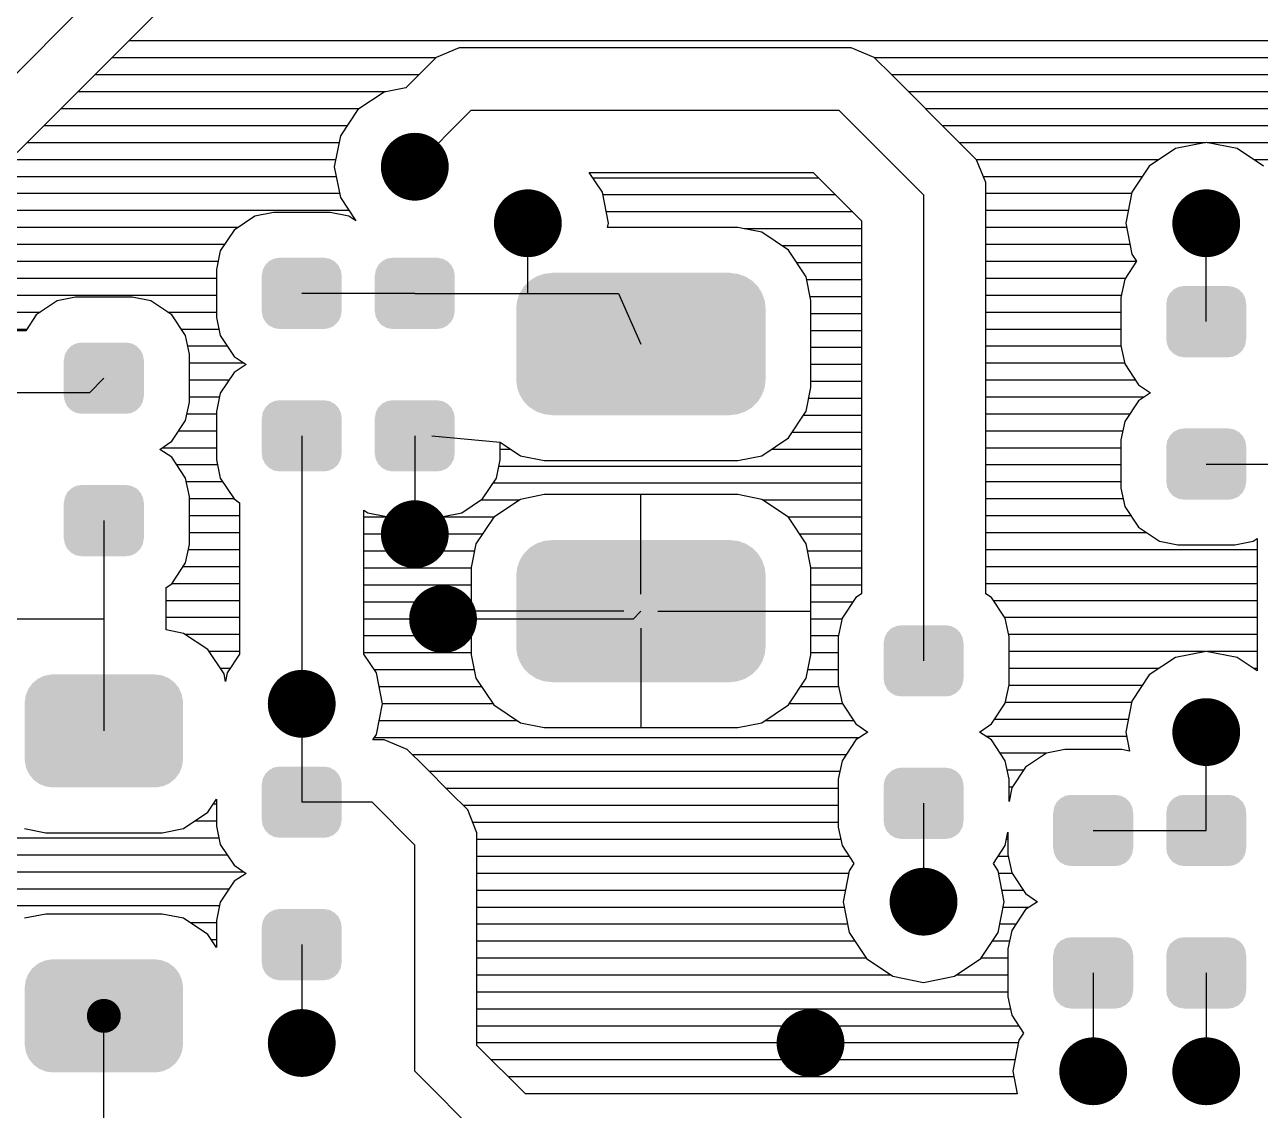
# Model space of a CAD drawing. Extents: x 295 to 953, y 10 to 290.
# Drawn here: x 705.93 to 736.46, y 192.79 to 219.61 of the extents above; entities that cross this region are included whole.
import ezdxf

# ---------------------------------------------------------------- set-up
doc = ezdxf.new("R2010")
doc.units = 0
doc.header["$LTSCALE"] = 5
doc.header["$MEASUREMENT"] = 0
doc.layers.get('0').update_dxf_attribs({"linetype": 'CONTINUOUS', "lineweight": 25})
doc.layers.add('DV-DPO-A6_BOT', color=7, linetype='CONTINUOUS')

msp = doc.modelspace()

# ---------------------------------------------------------------- linework, layer by layer
for points, const_width in [([(715.99, 216.104, -1), (715.152, 216.104, -1)], 0.838), ([(718.784, 214.707, -1), (717.946, 214.707, -1)], 0.838), ([(735.548, 214.707, -1), (734.71, 214.707, -1)], 0.838), ([(715.99, 207.024, -1), (715.152, 207.024, -1)], 0.838), ([(716.688, 204.928, -1), (715.85, 204.928, -1)], 0.838), ([(713.196, 202.833, -1), (712.358, 202.833, -1)], 0.838), ([(735.548, 202.134, -1), (734.71, 202.134, -1)], 0.838), ([(728.563, 197.943, -1), (727.725, 197.943, -1)], 0.838), ([(708.097, 195.121, -1), (707.678, 195.121, -1)], 0.419), ([(713.196, 194.451, -1), (712.358, 194.451, -1)], 0.838), ([(725.769, 194.451, -1), (724.931, 194.451, -1)], 0.838), ([(732.754, 193.752, -1), (731.916, 193.752, -1)], 0.838), ([(735.548, 193.752, -1), (734.71, 193.752, -1)], 0.838)]:
    msp.add_lwpolyline(points, format="xyb", close=True, dxfattribs=dict(const_width=const_width))
for points in [[(713.674, 213.678), (713.588, 213.767), (711.877, 213.678), (711.968, 213.767)], [(713.588, 213.767), (713.572, 213.775), (711.968, 213.767), (711.977, 213.775)], [(713.572, 213.775), (713.465, 213.832), (711.977, 213.775), (712.094, 213.832)], [(713.465, 213.832), (713.438, 213.836), (712.094, 213.832), (712.103, 213.836)], [(713.438, 213.836), (713.327, 213.855), (712.103, 213.836), (712.226, 213.855)], [(716.468, 213.678), (716.382, 213.767), (714.671, 213.678), (714.762, 213.767)], [(716.382, 213.767), (716.366, 213.775), (714.762, 213.767), (714.771, 213.775)], [(716.366, 213.775), (716.259, 213.832), (714.771, 213.775), (714.888, 213.832)], [(716.259, 213.832), (716.232, 213.836), (714.888, 213.832), (714.897, 213.836)], [(716.232, 213.836), (716.121, 213.855), (714.897, 213.836), (715.02, 213.855)], [(713.763, 213.416), (713.745, 213.54), (711.791, 213.416), (711.811, 213.54)], [(713.745, 213.54), (713.739, 213.554), (711.811, 213.54), (711.813, 213.554)], [(713.739, 213.554), (713.685, 213.666), (711.813, 213.554), (711.871, 213.666)], [(713.685, 213.666), (713.674, 213.678), (711.871, 213.666), (711.877, 213.678)], [(716.557, 213.416), (716.539, 213.54), (714.585, 213.416), (714.605, 213.54)], [(716.539, 213.54), (716.533, 213.554), (714.605, 213.54), (714.607, 213.554)], [(716.533, 213.554), (716.479, 213.666), (714.607, 213.554), (714.665, 213.666)], [(716.479, 213.666), (716.468, 213.678), (714.665, 213.666), (714.671, 213.678)], [(723.735, 213.394), (723.555, 213.457), (718.581, 213.394), (718.765, 213.457)], [(723.555, 213.457), (723.543, 213.458), (718.765, 213.457), (718.769, 213.458)], [(723.543, 213.458), (723.358, 213.479), (718.769, 213.458), (718.96, 213.479)], [(723.358, 213.479), (723.358, 213.483), (718.96, 213.479), (718.96, 213.483)], [(713.766, 212.533), (713.766, 213.416), (711.788, 212.533), (711.788, 213.416)], [(716.56, 212.533), (716.56, 213.416), (714.582, 212.533), (714.582, 213.416)], [(724.151, 212.984), (724.049, 213.147), (718.166, 212.984), (718.269, 213.147)], [(724.049, 213.147), (724.045, 213.151), (718.269, 213.147), (718.272, 213.151)], [(724.045, 213.151), (723.909, 213.287), (718.272, 213.151), (718.409, 213.287)], [(723.909, 213.287), (723.904, 213.29), (718.409, 213.287), (718.413, 213.29)], [(723.904, 213.29), (723.742, 213.392), (718.413, 213.29), (718.577, 213.392)], [(723.742, 213.392), (723.735, 213.394), (718.577, 213.392), (718.581, 213.394)], [(735.924, 213.077), (735.817, 213.133), (734.329, 213.077), (734.446, 213.133)], [(735.817, 213.133), (735.79, 213.138), (734.446, 213.133), (734.455, 213.138)], [(735.79, 213.138), (735.679, 213.156), (734.455, 213.138), (734.578, 213.156)], [(724.217, 212.797), (724.154, 212.979), (718.1, 212.797), (718.164, 212.979)], [(724.154, 212.979), (724.151, 212.984), (718.164, 212.979), (718.166, 212.984)], [(736.115, 212.718), (736.097, 212.842), (734.143, 212.718), (734.163, 212.842)], [(736.097, 212.842), (736.091, 212.856), (734.163, 212.842), (734.165, 212.856)], [(736.091, 212.856), (736.037, 212.968), (734.165, 212.856), (734.223, 212.968)], [(736.037, 212.968), (736.026, 212.979), (734.223, 212.968), (734.229, 212.979)], [(736.026, 212.979), (735.94, 213.068), (734.229, 212.979), (734.32, 213.068)], [(735.94, 213.068), (735.924, 213.077), (734.32, 213.068), (734.329, 213.077)], [(713.743, 212.41), (713.763, 212.533), (711.808, 212.41), (711.791, 212.533)], [(716.537, 212.41), (716.557, 212.533), (714.602, 212.41), (714.585, 212.533)], [(724.241, 212.6), (724.219, 212.792), (718.077, 212.6), (718.099, 212.792)], [(724.238, 212.53), (724.241, 212.6), (718.08, 212.53), (718.077, 212.6)], [(724.238, 210.916), (724.238, 212.53), (718.08, 210.916), (718.08, 212.53)], [(724.219, 212.792), (724.217, 212.797), (718.099, 212.792), (718.1, 212.797)], [(736.118, 211.835), (736.118, 212.718), (734.14, 211.835), (734.14, 212.718)], [(713.741, 212.396), (713.743, 212.41), (711.815, 212.396), (711.808, 212.41)], [(713.683, 212.284), (713.741, 212.396), (711.869, 212.284), (711.815, 212.396)], [(713.677, 212.272), (713.683, 212.284), (711.88, 212.272), (711.869, 212.284)], [(713.585, 212.183), (713.677, 212.272), (711.965, 212.183), (711.88, 212.272)], [(716.535, 212.396), (716.537, 212.41), (714.609, 212.396), (714.602, 212.41)], [(716.477, 212.284), (716.535, 212.396), (714.663, 212.284), (714.609, 212.396)], [(716.471, 212.272), (716.477, 212.284), (714.674, 212.272), (714.663, 212.284)], [(716.379, 212.183), (716.471, 212.272), (714.759, 212.183), (714.674, 212.272)], [(713.577, 212.174), (713.585, 212.183), (711.982, 212.174), (711.965, 212.183)], [(713.46, 212.118), (713.577, 212.174), (712.089, 212.118), (711.982, 212.174)], [(713.451, 212.113), (713.46, 212.118), (712.115, 212.113), (712.089, 212.118)], [(713.327, 212.095), (713.451, 212.113), (712.226, 212.095), (712.115, 212.113)], [(716.371, 212.174), (716.379, 212.183), (714.776, 212.174), (714.759, 212.183)], [(716.254, 212.118), (716.371, 212.174), (714.883, 212.118), (714.776, 212.174)], [(716.245, 212.113), (716.254, 212.118), (714.909, 212.113), (714.883, 212.118)], [(716.121, 212.095), (716.245, 212.113), (715.02, 212.095), (714.909, 212.113)], [(708.784, 211.582), (708.699, 211.671), (706.988, 211.582), (707.079, 211.671)], [(708.699, 211.671), (708.683, 211.68), (707.079, 211.671), (707.088, 211.68)], [(708.683, 211.68), (708.575, 211.736), (707.088, 211.68), (707.204, 211.736)], [(708.575, 211.736), (708.549, 211.741), (707.204, 211.736), (707.213, 211.741)], [(708.549, 211.741), (708.438, 211.759), (707.213, 211.741), (707.337, 211.759)], [(736.095, 211.711), (736.115, 211.835), (734.16, 211.711), (734.143, 211.835)], [(736.093, 211.697), (736.095, 211.711), (734.167, 211.697), (734.16, 211.711)], [(736.035, 211.585), (736.093, 211.697), (734.221, 211.585), (734.167, 211.697)], [(708.876, 210.438), (708.876, 211.321), (706.898, 210.438), (706.898, 211.321)], [(708.874, 211.321), (708.856, 211.445), (706.901, 211.321), (706.921, 211.445)], [(708.856, 211.445), (708.849, 211.459), (706.921, 211.445), (706.923, 211.459)], [(708.849, 211.459), (708.796, 211.571), (706.923, 211.459), (706.982, 211.571)], [(708.796, 211.571), (708.784, 211.582), (706.982, 211.571), (706.988, 211.582)], [(736.029, 211.573), (736.035, 211.585), (734.232, 211.573), (734.221, 211.585)], [(735.937, 211.484), (736.029, 211.573), (734.317, 211.484), (734.232, 211.573)], [(735.929, 211.476), (735.937, 211.484), (734.334, 211.476), (734.317, 211.484)], [(735.812, 211.419), (735.929, 211.476), (734.441, 211.419), (734.334, 211.476)], [(735.803, 211.415), (735.812, 211.419), (734.467, 211.415), (734.441, 211.419)], [(735.679, 211.396), (735.803, 211.415), (734.578, 211.396), (734.467, 211.415)], [(724.241, 210.846), (724.238, 210.916), (718.077, 210.846), (718.08, 210.916)], [(724.219, 210.655), (724.241, 210.846), (718.099, 210.655), (718.077, 210.846)], [(708.854, 210.314), (708.874, 210.438), (706.919, 210.314), (706.901, 210.438)], [(724.218, 210.649), (724.219, 210.655), (718.1, 210.649), (718.099, 210.655)], [(724.154, 210.467), (724.218, 210.649), (718.163, 210.467), (718.1, 210.649)], [(724.152, 210.462), (724.154, 210.467), (718.167, 210.462), (718.163, 210.467)], [(724.049, 210.3), (724.152, 210.462), (718.268, 210.3), (718.167, 210.462)], [(708.851, 210.3), (708.854, 210.314), (706.926, 210.3), (706.919, 210.314)], [(708.793, 210.188), (708.851, 210.3), (706.979, 210.188), (706.926, 210.3)], [(708.787, 210.176), (708.793, 210.188), (706.991, 210.176), (706.979, 210.188)], [(708.696, 210.087), (708.787, 210.176), (707.076, 210.087), (706.991, 210.176)], [(708.687, 210.079), (708.696, 210.087), (707.092, 210.079), (707.076, 210.087)], [(708.571, 210.022), (708.687, 210.079), (707.199, 210.022), (707.092, 210.079)], [(713.739, 210.034), (713.685, 210.146), (711.813, 210.034), (711.871, 210.146)], [(713.685, 210.146), (713.674, 210.158), (711.871, 210.146), (711.877, 210.158)], [(713.674, 210.158), (713.588, 210.246), (711.877, 210.158), (711.968, 210.246)], [(713.588, 210.246), (713.572, 210.255), (711.968, 210.246), (711.977, 210.255)], [(713.572, 210.255), (713.465, 210.311), (711.977, 210.255), (712.094, 210.311)], [(713.465, 210.311), (713.438, 210.316), (712.094, 210.311), (712.103, 210.316)], [(713.438, 210.316), (713.327, 210.334), (712.103, 210.316), (712.226, 210.334)], [(716.533, 210.034), (716.479, 210.146), (714.607, 210.034), (714.665, 210.146)], [(716.479, 210.146), (716.468, 210.158), (714.665, 210.146), (714.671, 210.158)], [(716.468, 210.158), (716.382, 210.246), (714.671, 210.158), (714.762, 210.246)], [(716.382, 210.246), (716.366, 210.255), (714.762, 210.246), (714.771, 210.255)], [(716.366, 210.255), (716.259, 210.311), (714.771, 210.255), (714.888, 210.311)], [(716.259, 210.311), (716.232, 210.316), (714.888, 210.311), (714.897, 210.316)], [(716.232, 210.316), (716.121, 210.334), (714.897, 210.316), (715.02, 210.334)], [(724.046, 210.295), (724.049, 210.3), (718.273, 210.295), (718.268, 210.3)], [(723.908, 210.159), (724.046, 210.295), (718.408, 210.159), (718.273, 210.295)], [(723.905, 210.156), (723.908, 210.159), (718.414, 210.156), (718.408, 210.159)], [(723.74, 210.054), (723.905, 210.156), (718.576, 210.054), (718.414, 210.156)], [(708.561, 210.018), (708.571, 210.022), (707.226, 210.018), (707.199, 210.022)], [(708.438, 209.999), (708.561, 210.018), (707.337, 209.999), (707.226, 210.018)], [(713.766, 209.013), (713.766, 209.896), (711.788, 209.013), (711.788, 209.896)], [(713.763, 209.896), (713.745, 210.02), (711.791, 209.896), (711.811, 210.02)], [(713.745, 210.02), (713.739, 210.034), (711.811, 210.02), (711.813, 210.034)], [(716.56, 209.013), (716.56, 209.896), (714.582, 209.013), (714.582, 209.896)], [(716.557, 209.896), (716.539, 210.02), (714.585, 209.896), (714.605, 210.02)], [(716.539, 210.02), (716.533, 210.034), (714.605, 210.02), (714.607, 210.034)], [(723.737, 210.052), (723.74, 210.054), (718.583, 210.052), (718.576, 210.054)], [(723.553, 209.989), (723.737, 210.052), (718.763, 209.989), (718.583, 210.052)], [(723.549, 209.988), (723.553, 209.989), (718.774, 209.988), (718.763, 209.989)], [(723.358, 209.967), (723.549, 209.988), (718.96, 209.967), (718.774, 209.988)], [(723.358, 209.963), (723.358, 209.967), (718.96, 209.963), (718.96, 209.967)], [(736.037, 209.447), (736.026, 209.459), (734.223, 209.447), (734.229, 209.459)], [(736.026, 209.459), (735.94, 209.548), (734.229, 209.459), (734.32, 209.548)], [(735.94, 209.548), (735.924, 209.556), (734.32, 209.548), (734.329, 209.556)], [(735.924, 209.556), (735.817, 209.613), (734.329, 209.556), (734.446, 209.613)], [(735.817, 209.613), (735.79, 209.617), (734.446, 209.613), (734.455, 209.617)], [(735.79, 209.617), (735.679, 209.636), (734.455, 209.617), (734.578, 209.636)], [(736.118, 208.314), (736.118, 209.197), (734.14, 208.314), (734.14, 209.197)], [(736.115, 209.197), (736.097, 209.321), (734.143, 209.197), (734.163, 209.321)], [(736.097, 209.321), (736.091, 209.335), (734.163, 209.321), (734.165, 209.335)], [(736.091, 209.335), (736.037, 209.447), (734.165, 209.335), (734.223, 209.447)], [(713.743, 208.889), (713.763, 209.013), (711.808, 208.889), (711.791, 209.013)], [(713.741, 208.875), (713.743, 208.889), (711.815, 208.875), (711.808, 208.889)], [(713.683, 208.763), (713.741, 208.875), (711.869, 208.763), (711.815, 208.875)], [(716.537, 208.889), (716.557, 209.013), (714.602, 208.889), (714.585, 209.013)], [(716.535, 208.875), (716.537, 208.889), (714.609, 208.875), (714.602, 208.889)], [(716.477, 208.763), (716.535, 208.875), (714.663, 208.763), (714.609, 208.875)], [(713.677, 208.751), (713.683, 208.763), (711.88, 208.751), (711.869, 208.763)], [(713.585, 208.663), (713.677, 208.751), (711.965, 208.663), (711.88, 208.751)], [(713.577, 208.654), (713.585, 208.663), (711.982, 208.654), (711.965, 208.663)], [(713.46, 208.597), (713.577, 208.654), (712.089, 208.597), (711.982, 208.654)], [(713.451, 208.593), (713.46, 208.597), (712.115, 208.593), (712.089, 208.597)], [(713.327, 208.574), (713.451, 208.593), (712.226, 208.574), (712.115, 208.593)], [(716.471, 208.751), (716.477, 208.763), (714.674, 208.751), (714.663, 208.763)], [(716.379, 208.663), (716.471, 208.751), (714.759, 208.663), (714.674, 208.751)], [(716.371, 208.654), (716.379, 208.663), (714.776, 208.654), (714.759, 208.663)], [(716.254, 208.597), (716.371, 208.654), (714.883, 208.597), (714.776, 208.654)], [(716.245, 208.593), (716.254, 208.597), (714.909, 208.593), (714.883, 208.597)], [(716.121, 208.574), (716.245, 208.593), (715.02, 208.574), (714.909, 208.593)], [(708.549, 208.22), (708.438, 208.239), (707.213, 208.22), (707.337, 208.239)], [(736.095, 208.191), (736.115, 208.314), (734.16, 208.191), (734.143, 208.314)], [(708.856, 207.924), (708.849, 207.938), (706.921, 207.924), (706.923, 207.938)], [(708.849, 207.938), (708.796, 208.05), (706.923, 207.938), (706.982, 208.05)], [(708.796, 208.05), (708.784, 208.062), (706.982, 208.05), (706.988, 208.062)], [(708.784, 208.062), (708.699, 208.151), (706.988, 208.062), (707.079, 208.151)], [(708.699, 208.151), (708.683, 208.159), (707.079, 208.151), (707.088, 208.159)], [(708.683, 208.159), (708.575, 208.216), (707.088, 208.159), (707.204, 208.216)], [(708.575, 208.216), (708.549, 208.22), (707.204, 208.216), (707.213, 208.22)], [(736.093, 208.177), (736.095, 208.191), (734.167, 208.177), (734.16, 208.191)], [(736.035, 208.065), (736.093, 208.177), (734.221, 208.065), (734.167, 208.177)], [(736.029, 208.053), (736.035, 208.065), (734.232, 208.053), (734.221, 208.065)], [(735.937, 207.964), (736.029, 208.053), (734.317, 207.964), (734.232, 208.053)], [(735.929, 207.955), (735.937, 207.964), (734.334, 207.955), (734.317, 207.964)], [(735.812, 207.899), (735.929, 207.955), (734.441, 207.899), (734.334, 207.955)], [(708.876, 206.917), (708.876, 207.8), (706.898, 206.917), (706.898, 207.8)], [(708.874, 207.8), (708.856, 207.924), (706.901, 207.8), (706.921, 207.924)], [(735.803, 207.894), (735.812, 207.899), (734.467, 207.894), (734.441, 207.899)], [(735.679, 207.876), (735.803, 207.894), (734.578, 207.876), (734.467, 207.894)], [(708.854, 206.794), (708.874, 206.917), (706.919, 206.794), (706.901, 206.917)], [(708.851, 206.78), (708.854, 206.794), (706.926, 206.78), (706.919, 206.794)], [(708.793, 206.668), (708.851, 206.78), (706.979, 206.668), (706.926, 206.78)], [(723.904, 206.691), (723.742, 206.793), (718.413, 206.691), (718.577, 206.793)], [(723.742, 206.793), (723.735, 206.795), (718.577, 206.793), (718.581, 206.795)], [(723.735, 206.795), (723.555, 206.858), (718.581, 206.795), (718.765, 206.858)], [(723.555, 206.858), (723.543, 206.859), (718.765, 206.858), (718.769, 206.859)], [(723.543, 206.859), (723.358, 206.879), (718.769, 206.859), (718.96, 206.879)], [(723.358, 206.879), (723.358, 206.884), (718.96, 206.879), (718.96, 206.884)], [(708.787, 206.656), (708.793, 206.668), (706.991, 206.656), (706.979, 206.668)], [(708.696, 206.567), (708.787, 206.656), (707.076, 206.567), (706.991, 206.656)], [(708.687, 206.558), (708.696, 206.567), (707.092, 206.558), (707.076, 206.567)], [(708.571, 206.502), (708.687, 206.558), (707.199, 206.502), (707.092, 206.558)], [(708.561, 206.497), (708.571, 206.502), (707.226, 206.497), (707.199, 206.502)], [(708.438, 206.479), (708.561, 206.497), (707.337, 206.479), (707.226, 206.497)], [(724.151, 206.384), (724.049, 206.547), (718.166, 206.384), (718.269, 206.547)], [(724.049, 206.547), (724.045, 206.552), (718.269, 206.547), (718.272, 206.552)], [(724.045, 206.552), (723.909, 206.687), (718.272, 206.552), (718.409, 206.687)], [(723.909, 206.687), (723.904, 206.691), (718.409, 206.687), (718.413, 206.691)], [(724.241, 206.001), (724.219, 206.192), (718.077, 206.001), (718.099, 206.192)], [(724.219, 206.192), (724.217, 206.198), (718.099, 206.192), (718.1, 206.198)], [(724.217, 206.198), (724.154, 206.379), (718.1, 206.198), (718.164, 206.379)], [(724.154, 206.379), (724.151, 206.384), (718.164, 206.379), (718.166, 206.384)], [(724.238, 205.931), (724.241, 206.001), (718.08, 205.931), (718.077, 206.001)], [(724.238, 204.316), (724.238, 205.931), (718.08, 204.316), (718.08, 205.931)], [(729.106, 204.474), (729.052, 204.586), (727.18, 204.474), (727.238, 204.586)], [(729.052, 204.586), (729.041, 204.597), (727.238, 204.586), (727.244, 204.597)], [(729.041, 204.597), (728.955, 204.686), (727.244, 204.597), (727.335, 204.686)], [(728.955, 204.686), (728.939, 204.695), (727.335, 204.686), (727.344, 204.695)], [(728.939, 204.695), (728.832, 204.751), (727.344, 204.695), (727.461, 204.751)], [(728.832, 204.751), (728.805, 204.756), (727.461, 204.751), (727.47, 204.756)], [(728.805, 204.756), (728.694, 204.774), (727.47, 204.756), (727.593, 204.774)], [(724.241, 204.246), (724.238, 204.316), (718.077, 204.246), (718.08, 204.316)], [(729.133, 203.453), (729.133, 204.336), (727.155, 203.453), (727.155, 204.336)], [(729.13, 204.336), (729.112, 204.46), (727.158, 204.336), (727.178, 204.46)], [(729.112, 204.46), (729.106, 204.474), (727.178, 204.46), (727.18, 204.474)], [(724.219, 204.055), (724.241, 204.246), (718.099, 204.055), (718.077, 204.246)], [(724.218, 204.05), (724.219, 204.055), (718.1, 204.05), (718.099, 204.055)], [(724.154, 203.868), (724.218, 204.05), (718.163, 203.868), (718.1, 204.05)], [(724.152, 203.863), (724.154, 203.868), (718.167, 203.863), (718.163, 203.868)], [(724.049, 203.7), (724.152, 203.863), (718.268, 203.7), (718.167, 203.863)], [(724.046, 203.696), (724.049, 203.7), (718.273, 203.696), (718.268, 203.7)], [(723.908, 203.56), (724.046, 203.696), (718.408, 203.56), (718.273, 203.696)], [(709.647, 203.341), (709.626, 203.367), (706.124, 203.341), (706.155, 203.367)], [(709.626, 203.367), (709.508, 203.453), (706.155, 203.367), (706.26, 203.453)], [(709.508, 203.453), (709.483, 203.471), (706.26, 203.453), (706.3, 203.471)], [(709.483, 203.471), (709.345, 203.527), (706.3, 203.471), (706.42, 203.527)], [(709.345, 203.527), (709.32, 203.537), (706.42, 203.527), (706.476, 203.537)], [(709.32, 203.537), (709.152, 203.558), (706.476, 203.537), (706.594, 203.558)], [(709.152, 203.558), (709.145, 203.559), (706.594, 203.558), (706.63, 203.559)], [(723.905, 203.557), (723.908, 203.56), (718.414, 203.557), (718.408, 203.56)], [(723.74, 203.455), (723.905, 203.557), (718.576, 203.455), (718.414, 203.557)], [(723.737, 203.452), (723.74, 203.455), (718.583, 203.452), (718.576, 203.455)], [(723.553, 203.39), (723.737, 203.452), (718.763, 203.39), (718.583, 203.452)], [(723.549, 203.388), (723.553, 203.39), (718.774, 203.388), (718.763, 203.39)], [(723.358, 203.368), (723.549, 203.388), (718.96, 203.368), (718.774, 203.388)], [(723.358, 203.363), (723.358, 203.368), (718.96, 203.363), (718.96, 203.368)], [(729.11, 203.329), (729.13, 203.453), (727.175, 203.329), (727.158, 203.453)], [(709.817, 203.035), (709.811, 203.07), (705.954, 203.035), (705.968, 203.07)], [(709.811, 203.07), (709.752, 203.199), (705.968, 203.07), (706.019, 203.199)], [(709.752, 203.199), (709.737, 203.23), (706.019, 203.199), (706.042, 203.23)], [(709.737, 203.23), (709.647, 203.341), (706.042, 203.23), (706.124, 203.341)], [(729.108, 203.315), (729.11, 203.329), (727.182, 203.315), (727.175, 203.329)], [(729.05, 203.203), (729.108, 203.315), (727.236, 203.203), (727.182, 203.315)], [(729.044, 203.191), (729.05, 203.203), (727.247, 203.191), (727.236, 203.203)], [(728.952, 203.102), (729.044, 203.191), (727.332, 203.102), (727.247, 203.191)], [(728.944, 203.094), (728.952, 203.102), (727.349, 203.094), (727.332, 203.102)], [(728.827, 203.037), (728.944, 203.094), (727.456, 203.037), (727.349, 203.094)], [(709.843, 202.861), (709.842, 202.897), (705.932, 202.861), (705.936, 202.897)], [(709.843, 201.464), (709.843, 202.861), (705.932, 201.464), (705.932, 202.861)], [(709.842, 202.897), (709.817, 203.035), (705.936, 202.897), (705.954, 203.035)], [(728.818, 203.033), (728.827, 203.037), (727.482, 203.033), (727.456, 203.037)], [(728.694, 203.014), (728.818, 203.033), (727.593, 203.014), (727.482, 203.033)], [(709.839, 201.427), (709.843, 201.464), (705.933, 201.427), (705.932, 201.464)], [(709.821, 201.289), (709.839, 201.427), (705.958, 201.289), (705.933, 201.427)], [(709.807, 201.254), (709.821, 201.289), (705.964, 201.254), (705.958, 201.289)], [(709.756, 201.125), (709.807, 201.254), (706.023, 201.125), (705.964, 201.254)], [(713.572, 201.202), (713.465, 201.259), (711.977, 201.202), (712.094, 201.259)], [(713.465, 201.259), (713.438, 201.263), (712.094, 201.259), (712.103, 201.263)], [(713.438, 201.263), (713.327, 201.282), (712.103, 201.263), (712.226, 201.282)], [(728.939, 201.174), (728.832, 201.231), (727.344, 201.174), (727.461, 201.231)], [(728.832, 201.231), (728.805, 201.235), (727.461, 201.231), (727.47, 201.235)], [(728.805, 201.235), (728.694, 201.254), (727.47, 201.235), (727.593, 201.254)], [(709.733, 201.094), (709.756, 201.125), (706.038, 201.094), (706.023, 201.125)], [(709.651, 200.983), (709.733, 201.094), (706.128, 200.983), (706.038, 201.094)], [(709.62, 200.957), (709.651, 200.983), (706.149, 200.957), (706.128, 200.983)], [(709.515, 200.871), (709.62, 200.957), (706.266, 200.871), (706.149, 200.957)], [(713.763, 200.843), (713.745, 200.967), (711.791, 200.843), (711.811, 200.967)], [(713.745, 200.967), (713.739, 200.981), (711.811, 200.967), (711.813, 200.981)], [(713.739, 200.981), (713.685, 201.093), (711.813, 200.981), (711.871, 201.093)], [(713.685, 201.093), (713.674, 201.105), (711.871, 201.093), (711.877, 201.105)], [(713.674, 201.105), (713.588, 201.194), (711.877, 201.105), (711.968, 201.194)], [(713.588, 201.194), (713.572, 201.202), (711.968, 201.194), (711.977, 201.202)], [(729.13, 200.815), (729.112, 200.939), (727.158, 200.815), (727.178, 200.939)], [(729.112, 200.939), (729.106, 200.953), (727.178, 200.939), (727.18, 200.953)], [(729.106, 200.953), (729.052, 201.065), (727.18, 200.953), (727.238, 201.065)], [(729.052, 201.065), (729.041, 201.077), (727.238, 201.065), (727.244, 201.077)], [(729.041, 201.077), (728.955, 201.166), (727.244, 201.077), (727.335, 201.166)], [(728.955, 201.166), (728.939, 201.174), (727.335, 201.166), (727.344, 201.174)], [(709.475, 200.853), (709.515, 200.871), (706.291, 200.853), (706.266, 200.871)], [(709.354, 200.797), (709.475, 200.853), (706.43, 200.797), (706.291, 200.853)], [(709.299, 200.787), (709.354, 200.797), (706.455, 200.787), (706.43, 200.797)], [(709.181, 200.766), (709.299, 200.787), (706.623, 200.766), (706.455, 200.787)], [(709.145, 200.765), (709.181, 200.766), (706.63, 200.765), (706.623, 200.766)], [(713.766, 199.96), (713.766, 200.843), (711.788, 199.96), (711.788, 200.843)], [(729.133, 199.932), (729.133, 200.815), (727.155, 199.932), (727.155, 200.815)], [(733.297, 200.283), (733.243, 200.395), (731.371, 200.283), (731.429, 200.395)], [(733.243, 200.395), (733.232, 200.406), (731.429, 200.395), (731.435, 200.406)], [(733.232, 200.406), (733.146, 200.495), (731.435, 200.406), (731.526, 200.495)], [(733.146, 200.495), (733.13, 200.504), (731.526, 200.495), (731.535, 200.504)], [(733.13, 200.504), (733.023, 200.56), (731.535, 200.504), (731.652, 200.56)], [(733.023, 200.56), (732.996, 200.565), (731.652, 200.56), (731.661, 200.565)], [(732.996, 200.565), (732.885, 200.583), (731.661, 200.565), (731.784, 200.583)], [(736.091, 200.283), (736.037, 200.395), (734.165, 200.283), (734.223, 200.395)], [(736.037, 200.395), (736.026, 200.406), (734.223, 200.395), (734.229, 200.406)], [(736.026, 200.406), (735.94, 200.495), (734.229, 200.406), (734.32, 200.495)], [(735.94, 200.495), (735.924, 200.504), (734.32, 200.495), (734.329, 200.504)], [(735.924, 200.504), (735.817, 200.56), (734.329, 200.504), (734.446, 200.56)], [(735.817, 200.56), (735.79, 200.565), (734.446, 200.56), (734.455, 200.565)], [(735.79, 200.565), (735.679, 200.583), (734.455, 200.565), (734.578, 200.583)], [(733.324, 199.262), (733.324, 200.145), (731.346, 199.262), (731.346, 200.145)], [(733.321, 200.145), (733.303, 200.269), (731.349, 200.145), (731.369, 200.269)], [(733.303, 200.269), (733.297, 200.283), (731.369, 200.269), (731.371, 200.283)], [(736.118, 199.262), (736.118, 200.145), (734.14, 199.262), (734.14, 200.145)], [(736.115, 200.145), (736.097, 200.269), (734.143, 200.145), (734.163, 200.269)], [(736.097, 200.269), (736.091, 200.283), (734.163, 200.269), (734.165, 200.283)], [(713.743, 199.837), (713.763, 199.96), (711.808, 199.837), (711.791, 199.96)], [(713.741, 199.823), (713.743, 199.837), (711.815, 199.823), (711.808, 199.837)], [(713.683, 199.711), (713.741, 199.823), (711.869, 199.711), (711.815, 199.823)], [(713.677, 199.699), (713.683, 199.711), (711.88, 199.699), (711.869, 199.711)], [(713.585, 199.61), (713.677, 199.699), (711.965, 199.61), (711.88, 199.699)], [(729.11, 199.809), (729.13, 199.932), (727.175, 199.809), (727.158, 199.932)], [(729.108, 199.795), (729.11, 199.809), (727.182, 199.795), (727.175, 199.809)], [(729.05, 199.683), (729.108, 199.795), (727.236, 199.683), (727.182, 199.795)], [(713.577, 199.601), (713.585, 199.61), (711.982, 199.601), (711.965, 199.61)], [(713.46, 199.545), (713.577, 199.601), (712.089, 199.545), (711.982, 199.601)], [(713.451, 199.54), (713.46, 199.545), (712.115, 199.54), (712.089, 199.545)], [(713.327, 199.522), (713.451, 199.54), (712.226, 199.522), (712.115, 199.54)], [(729.044, 199.671), (729.05, 199.683), (727.247, 199.671), (727.236, 199.683)], [(728.952, 199.582), (729.044, 199.671), (727.332, 199.582), (727.247, 199.671)], [(728.944, 199.573), (728.952, 199.582), (727.349, 199.573), (727.332, 199.582)], [(728.827, 199.517), (728.944, 199.573), (727.456, 199.517), (727.349, 199.573)], [(728.818, 199.512), (728.827, 199.517), (727.482, 199.512), (727.456, 199.517)], [(728.694, 199.494), (728.818, 199.512), (727.593, 199.494), (727.482, 199.512)], [(733.301, 199.138), (733.321, 199.262), (731.366, 199.138), (731.349, 199.262)], [(733.299, 199.124), (733.301, 199.138), (731.373, 199.124), (731.366, 199.138)], [(733.241, 199.012), (733.299, 199.124), (731.427, 199.012), (731.373, 199.124)], [(736.095, 199.138), (736.115, 199.262), (734.16, 199.138), (734.143, 199.262)], [(736.093, 199.124), (736.095, 199.138), (734.167, 199.124), (734.16, 199.138)], [(736.035, 199.012), (736.093, 199.124), (734.221, 199.012), (734.167, 199.124)], [(733.235, 199), (733.241, 199.012), (731.438, 199), (731.427, 199.012)], [(733.143, 198.911), (733.235, 199), (731.523, 198.911), (731.438, 199)], [(733.135, 198.903), (733.143, 198.911), (731.54, 198.903), (731.523, 198.911)], [(733.018, 198.846), (733.135, 198.903), (731.647, 198.846), (731.54, 198.903)], [(733.009, 198.842), (733.018, 198.846), (731.673, 198.842), (731.647, 198.846)], [(732.885, 198.823), (733.009, 198.842), (731.784, 198.823), (731.673, 198.842)], [(736.029, 199), (736.035, 199.012), (734.232, 199), (734.221, 199.012)], [(735.937, 198.911), (736.029, 199), (734.317, 198.911), (734.232, 199)], [(735.929, 198.903), (735.937, 198.911), (734.334, 198.903), (734.317, 198.911)], [(735.812, 198.846), (735.929, 198.903), (734.441, 198.846), (734.334, 198.903)], [(735.803, 198.842), (735.812, 198.846), (734.467, 198.842), (734.441, 198.846)], [(735.679, 198.823), (735.803, 198.842), (734.578, 198.823), (734.467, 198.842)], [(713.739, 197.461), (713.685, 197.573), (711.813, 197.461), (711.871, 197.573)], [(713.685, 197.573), (713.674, 197.585), (711.871, 197.573), (711.877, 197.585)], [(713.674, 197.585), (713.588, 197.673), (711.877, 197.585), (711.968, 197.673)], [(713.588, 197.673), (713.572, 197.682), (711.968, 197.673), (711.977, 197.682)], [(713.572, 197.682), (713.465, 197.738), (711.977, 197.682), (712.094, 197.738)], [(713.465, 197.738), (713.438, 197.743), (712.094, 197.738), (712.103, 197.743)], [(713.438, 197.743), (713.327, 197.761), (712.103, 197.743), (712.226, 197.761)], [(713.766, 196.44), (713.766, 197.323), (711.788, 196.44), (711.788, 197.323)], [(713.763, 197.323), (713.745, 197.447), (711.791, 197.323), (711.811, 197.447)], [(713.745, 197.447), (713.739, 197.461), (711.811, 197.447), (711.813, 197.461)], [(733.232, 196.886), (733.146, 196.975), (731.435, 196.886), (731.526, 196.975)], [(733.146, 196.975), (733.13, 196.983), (731.526, 196.975), (731.535, 196.983)], [(733.13, 196.983), (733.023, 197.04), (731.535, 196.983), (731.652, 197.04)], [(733.023, 197.04), (732.996, 197.044), (731.652, 197.04), (731.661, 197.044)], [(732.996, 197.044), (732.885, 197.063), (731.661, 197.044), (731.784, 197.063)], [(736.026, 196.886), (735.94, 196.975), (734.229, 196.886), (734.32, 196.975)], [(735.94, 196.975), (735.924, 196.983), (734.32, 196.975), (734.329, 196.983)], [(735.924, 196.983), (735.817, 197.04), (734.329, 196.983), (734.446, 197.04)], [(735.817, 197.04), (735.79, 197.044), (734.446, 197.04), (734.455, 197.044)], [(735.79, 197.044), (735.679, 197.063), (734.455, 197.044), (734.578, 197.063)], [(733.321, 196.624), (733.303, 196.748), (731.349, 196.624), (731.369, 196.748)], [(733.303, 196.748), (733.297, 196.762), (731.369, 196.748), (731.371, 196.762)], [(733.297, 196.762), (733.243, 196.874), (731.371, 196.762), (731.429, 196.874)], [(733.243, 196.874), (733.232, 196.886), (731.429, 196.874), (731.435, 196.886)], [(736.115, 196.624), (736.097, 196.748), (734.143, 196.624), (734.163, 196.748)], [(736.097, 196.748), (736.091, 196.762), (734.163, 196.748), (734.165, 196.762)], [(736.091, 196.762), (736.037, 196.874), (734.165, 196.762), (734.223, 196.874)], [(736.037, 196.874), (736.026, 196.886), (734.223, 196.874), (734.229, 196.886)], [(709.647, 196.301), (709.626, 196.326), (706.124, 196.301), (706.155, 196.326)], [(709.626, 196.326), (709.508, 196.412), (706.155, 196.326), (706.26, 196.412)], [(709.508, 196.412), (709.483, 196.431), (706.26, 196.412), (706.3, 196.431)], [(709.483, 196.431), (709.345, 196.486), (706.3, 196.431), (706.42, 196.486)], [(709.345, 196.486), (709.32, 196.496), (706.42, 196.486), (706.476, 196.496)], [(709.32, 196.496), (709.152, 196.517), (706.476, 196.496), (706.594, 196.517)], [(709.152, 196.517), (709.145, 196.518), (706.594, 196.517), (706.63, 196.518)], [(713.743, 196.316), (713.763, 196.44), (711.808, 196.316), (711.791, 196.44)], [(733.324, 195.741), (733.324, 196.624), (731.346, 195.741), (731.346, 196.624)], [(736.118, 195.741), (736.118, 196.624), (734.14, 195.741), (734.14, 196.624)], [(709.817, 195.995), (709.811, 196.029), (705.954, 195.995), (705.968, 196.029)], [(709.811, 196.029), (709.752, 196.158), (705.968, 196.029), (706.019, 196.158)], [(709.752, 196.158), (709.737, 196.19), (706.019, 196.158), (706.042, 196.19)], [(709.737, 196.19), (709.647, 196.301), (706.042, 196.19), (706.124, 196.301)], [(713.741, 196.302), (713.743, 196.316), (711.815, 196.302), (711.808, 196.316)], [(713.683, 196.19), (713.741, 196.302), (711.869, 196.19), (711.815, 196.302)], [(713.677, 196.178), (713.683, 196.19), (711.88, 196.178), (711.869, 196.19)], [(713.585, 196.09), (713.677, 196.178), (711.965, 196.09), (711.88, 196.178)], [(713.577, 196.081), (713.585, 196.09), (711.982, 196.081), (711.965, 196.09)], [(713.46, 196.024), (713.577, 196.081), (712.089, 196.024), (711.982, 196.081)], [(713.451, 196.02), (713.46, 196.024), (712.115, 196.02), (712.089, 196.024)], [(709.843, 195.82), (709.842, 195.856), (705.932, 195.82), (705.936, 195.856)], [(709.843, 194.423), (709.843, 195.82), (705.932, 194.423), (705.932, 195.82)], [(709.842, 195.856), (709.817, 195.995), (705.936, 195.856), (705.954, 195.995)], [(713.327, 196.001), (713.451, 196.02), (712.226, 196.001), (712.115, 196.02)], [(733.301, 195.618), (733.321, 195.741), (731.366, 195.618), (731.349, 195.741)], [(736.095, 195.618), (736.115, 195.741), (734.16, 195.618), (734.143, 195.741)], [(733.299, 195.604), (733.301, 195.618), (731.373, 195.604), (731.366, 195.618)], [(733.241, 195.492), (733.299, 195.604), (731.427, 195.492), (731.373, 195.604)], [(733.235, 195.48), (733.241, 195.492), (731.438, 195.48), (731.427, 195.492)], [(733.143, 195.391), (733.235, 195.48), (731.523, 195.391), (731.438, 195.48)], [(736.093, 195.604), (736.095, 195.618), (734.167, 195.604), (734.16, 195.618)], [(736.035, 195.492), (736.093, 195.604), (734.221, 195.492), (734.167, 195.604)], [(736.029, 195.48), (736.035, 195.492), (734.232, 195.48), (734.221, 195.492)], [(735.937, 195.391), (736.029, 195.48), (734.317, 195.391), (734.232, 195.48)], [(733.135, 195.382), (733.143, 195.391), (731.54, 195.382), (731.523, 195.391)], [(733.018, 195.326), (733.135, 195.382), (731.647, 195.326), (731.54, 195.382)], [(733.009, 195.321), (733.018, 195.326), (731.673, 195.321), (731.647, 195.326)], [(732.885, 195.303), (733.009, 195.321), (731.784, 195.303), (731.673, 195.321)], [(735.929, 195.382), (735.937, 195.391), (734.334, 195.382), (734.317, 195.391)], [(735.812, 195.326), (735.929, 195.382), (734.441, 195.326), (734.334, 195.382)], [(735.803, 195.321), (735.812, 195.326), (734.467, 195.321), (734.441, 195.326)], [(735.679, 195.303), (735.803, 195.321), (734.578, 195.303), (734.467, 195.321)], [(709.839, 194.386), (709.843, 194.423), (705.933, 194.386), (705.932, 194.423)], [(709.821, 194.248), (709.839, 194.386), (705.958, 194.248), (705.933, 194.386)], [(709.807, 194.213), (709.821, 194.248), (705.964, 194.213), (705.958, 194.248)], [(709.756, 194.084), (709.807, 194.213), (706.023, 194.084), (705.964, 194.213)], [(709.733, 194.053), (709.756, 194.084), (706.038, 194.053), (706.023, 194.084)], [(709.651, 193.942), (709.733, 194.053), (706.128, 193.942), (706.038, 194.053)], [(709.62, 193.916), (709.651, 193.942), (706.149, 193.916), (706.128, 193.942)], [(709.515, 193.83), (709.62, 193.916), (706.266, 193.83), (706.149, 193.916)], [(709.475, 193.812), (709.515, 193.83), (706.291, 193.812), (706.266, 193.83)], [(709.354, 193.756), (709.475, 193.812), (706.43, 193.756), (706.291, 193.812)], [(709.299, 193.746), (709.354, 193.756), (706.455, 193.746), (706.43, 193.756)], [(709.181, 193.725), (709.299, 193.746), (706.623, 193.725), (706.455, 193.746)], [(709.145, 193.724), (709.181, 193.725), (706.63, 193.724), (706.623, 193.725)]]:
    msp.add_solid(points)
at = {"layer": 'DV-DPO-A6_BOT'}
for p, q in [((704.954, 217.641), (708.306, 220.994)), ((706.138, 216.853), (709.1, 219.809)), ((744.349, 219.211), (708.502, 219.211)), ((716.666, 219.038), (716.102, 218.803)), ((726.356, 219.038), (716.666, 219.038)), ((726.92, 218.803), (726.356, 219.038)), ((716.091, 218.792), (708.083, 218.792)), ((716.102, 218.803), (715.347, 218.054)), ((727.356, 218.373), (726.92, 218.803)), ((744.349, 218.792), (726.931, 218.792)), ((715.671, 218.373), (707.664, 218.373)), ((744.349, 218.373), (727.35, 218.373)), ((729.016, 216.708), (727.356, 218.373)), ((715.347, 218.054), (714.811, 217.948)), ((714.85, 217.954), (707.245, 217.954)), ((714.811, 217.948), (714.163, 217.518)), ((744.349, 217.954), (727.769, 217.954)), ((714.196, 217.535), (706.826, 217.535)), ((714.163, 217.518), (713.732, 216.87)), ((715.571, 216.104), (716.968, 217.501)), ((716.968, 217.501), (726.048, 217.501)), ((726.048, 217.501), (728.144, 215.406)), ((744.349, 217.535), (728.189, 217.535)), ((713.9, 217.116), (706.407, 217.116)), ((744.349, 217.116), (728.608, 217.116)), ((705.747, 216.456), (706.138, 216.853)), ((713.732, 216.87), (713.582, 216.104)), ((713.699, 216.696), (705.987, 216.696)), ((729.451, 216.277), (729.016, 216.708)), ((735.112, 216.696), (729.027, 216.696)), ((734.369, 216.551), (733.721, 216.121)), ((735.129, 216.702), (734.369, 216.551)), ((735.894, 216.551), (735.129, 216.702)), ((740.7, 216.696), (735.151, 216.696)), ((736.543, 216.121), (735.894, 216.551)), ((713.615, 216.277), (705.317, 216.277)), ((733.961, 216.277), (729.446, 216.277)), ((729.681, 215.713), (729.451, 216.277)), ((739.549, 216.277), (736.302, 216.277)), ((713.582, 216.104), (713.732, 215.344)), ((719.879, 215.964), (725.417, 215.964)), ((720.209, 215.473), (719.879, 215.964)), ((725.417, 215.964), (726.607, 214.769)), ((733.721, 216.121), (733.29, 215.473)), ((713.626, 215.858), (678.886, 215.858)), ((725.557, 215.825), (719.974, 215.825)), ((733.547, 215.858), (729.625, 215.858)), ((729.681, 215.104), (729.681, 215.713)), ((713.71, 215.439), (678.467, 215.439)), ((713.732, 215.344), (714.118, 214.763)), ((720.36, 214.707), (720.209, 215.473)), ((725.976, 215.406), (720.22, 215.406)), ((728.144, 215.406), (728.144, 203.894)), ((733.285, 215.439), (729.681, 215.439)), ((733.29, 215.473), (733.14, 214.707)), ((713.945, 215.02), (678.047, 215.02)), ((712.078, 214.975), (711.62, 214.886)), ((713.481, 214.975), (712.078, 214.975)), ((713.939, 214.886), (713.481, 214.975)), ((726.395, 214.987), (720.304, 214.987)), ((729.681, 205.548), (729.681, 215.104)), ((733.201, 215.02), (729.681, 215.02)), ((711.62, 214.886), (711.106, 214.539)), ((714.118, 214.763), (713.939, 214.886)), ((718.365, 212.975), (718.365, 214.707)), ((720.337, 214.601), (720.36, 214.707)), ((726.607, 214.769), (726.607, 205.548)), ((733.14, 214.707), (733.29, 213.947)), ((735.129, 212.276), (735.129, 214.707)), ((711.201, 214.601), (677.628, 214.601)), ((711.106, 214.539), (710.765, 214.025)), ((723.556, 214.601), (720.337, 214.601)), ((724.143, 214.484), (723.556, 214.601)), ((726.607, 214.567), (723.713, 214.567)), ((724.802, 214.042), (724.143, 214.484)), ((733.156, 214.601), (729.681, 214.601)), ((710.871, 214.182), (677.209, 214.182)), ((726.607, 214.148), (724.64, 214.148)), ((725.244, 213.383), (724.802, 214.042)), ((733.24, 214.182), (729.681, 214.182)), ((710.709, 213.763), (676.79, 213.763)), ((710.765, 214.025), (710.67, 213.567)), ((733.408, 213.763), (729.681, 213.763)), ((733.408, 213.768), (733.117, 213.327)), ((733.29, 213.947), (733.408, 213.768)), ((710.67, 213.567), (710.67, 212.382)), ((726.607, 213.729), (725.009, 213.729)), ((710.67, 213.344), (676.734, 213.344)), ((725.361, 212.802), (725.244, 213.383)), ((726.607, 213.31), (725.255, 213.31)), ((733.128, 213.344), (729.681, 213.344)), ((733.117, 213.327), (733.022, 212.869)), ((710.67, 212.925), (704.311, 212.925)), ((707.189, 212.88), (706.731, 212.79)), ((708.591, 212.88), (707.189, 212.88)), ((709.05, 212.79), (708.591, 212.88)), ((715.571, 212.975), (712.777, 212.975)), ((715.571, 212.975), (718.365, 212.975)), ((718.365, 212.975), (720.606, 212.975)), ((720.606, 212.975), (721.159, 211.723)), ((726.607, 212.891), (725.339, 212.891)), ((733.033, 212.925), (729.681, 212.925)), ((733.022, 212.869), (733.022, 211.684)), ((706.731, 212.79), (706.217, 212.444)), ((709.564, 212.444), (709.05, 212.79)), ((725.361, 210.645), (725.361, 212.802)), ((706.312, 212.505), (704.725, 212.505)), ((706.217, 212.444), (705.96, 212.053)), ((710.67, 212.505), (709.469, 212.505)), ((709.905, 211.93), (709.564, 212.444)), ((710.67, 212.382), (710.765, 211.93)), ((726.607, 212.472), (725.361, 212.472)), ((733.022, 212.505), (729.681, 212.505)), ((705.982, 212.086), (704.987, 212.086)), ((705.96, 212.053), (704.993, 212.053)), ((710.732, 212.086), (709.798, 212.086)), ((710, 211.472), (709.905, 211.93)), ((710.765, 211.93), (711.106, 211.416)), ((726.607, 212.053), (725.361, 212.053)), ((733.022, 212.086), (729.681, 212.086)), ((710.933, 211.667), (709.961, 211.667)), ((726.607, 211.634), (725.361, 211.634)), ((733.028, 211.667), (729.681, 211.667)), ((733.022, 211.684), (733.117, 211.231)), ((710, 210.287), (710, 211.472)), ((711.106, 211.416), (711.402, 211.215)), ((711.352, 211.248), (710, 211.248)), ((711.106, 211.019), (710.765, 210.505)), ((711.402, 211.215), (711.106, 211.019)), ((726.607, 211.215), (725.361, 211.215)), ((733.112, 211.248), (729.681, 211.248)), ((733.117, 211.231), (733.458, 210.717)), ((707.887, 210.879), (707.53, 210.516)), ((710.983, 210.829), (710, 210.829)), ((726.607, 210.796), (725.361, 210.796)), ((733.38, 210.829), (729.681, 210.829)), ((733.458, 210.717), (733.754, 210.516)), ((707.53, 210.516), (702.299, 210.516)), ((710.743, 210.41), (710, 210.41)), ((710.765, 210.505), (710.67, 210.052)), ((725.244, 210.063), (725.361, 210.645)), ((726.607, 210.376), (725.305, 210.376)), ((733.598, 210.41), (729.681, 210.41)), ((733.754, 210.516), (733.458, 210.321)), ((709.905, 209.834), (710, 210.287)), ((733.458, 210.321), (733.117, 209.806)), ((709.564, 209.32), (709.905, 209.834)), ((710.67, 209.991), (709.938, 209.991)), ((710.67, 210.052), (710.67, 208.862)), ((724.802, 209.404), (725.244, 210.063)), ((726.607, 209.957), (725.177, 209.957)), ((733.24, 209.991), (729.681, 209.991)), ((733.117, 209.806), (733.022, 209.354)), ((710.67, 209.572), (709.737, 209.572)), ((726.607, 209.538), (724.892, 209.538)), ((733.067, 209.572), (729.681, 209.572)), ((709.268, 209.119), (709.564, 209.32)), ((710.67, 209.153), (709.318, 209.153)), ((712.777, 209.454), (712.777, 202.833)), ((715.571, 209.454), (715.571, 207.024)), ((715.99, 209.454), (717.683, 209.298)), ((717.683, 208.862), (717.683, 209.298)), ((717.683, 209.298), (718.18, 208.963)), ((724.143, 208.963), (724.802, 209.404)), ((733.022, 209.153), (729.681, 209.153)), ((733.022, 209.354), (733.022, 208.164)), ((709.564, 208.924), (709.268, 209.119)), ((709.905, 208.409), (709.564, 208.924)), ((710.67, 208.862), (710.765, 208.409)), ((715.571, 209.035), (715.571, 207.459)), ((717.588, 208.409), (717.683, 208.862)), ((717.94, 209.119), (717.683, 209.119)), ((718.18, 208.963), (718.767, 208.845)), ((718.767, 208.845), (723.556, 208.845)), ((723.556, 208.845), (724.143, 208.963)), ((726.607, 209.119), (724.383, 209.119)), ((710.698, 208.734), (709.687, 208.734)), ((726.607, 208.7), (717.65, 208.7)), ((733.022, 208.734), (729.681, 208.734)), ((735.129, 208.756), (737.923, 208.756)), ((710, 207.957), (709.905, 208.409)), ((710.821, 208.314), (709.927, 208.314)), ((710.765, 208.409), (711.106, 207.895)), ((717.247, 207.895), (717.588, 208.409)), ((726.607, 208.281), (717.504, 208.281)), ((733.022, 208.314), (729.681, 208.314)), ((710, 206.767), (710, 207.957)), ((718.767, 208.002), (718.18, 207.884)), ((723.556, 208.002), (718.767, 208.002)), ((721.159, 205.543), (721.159, 208.002)), ((724.143, 207.884), (723.556, 208.002)), ((733.022, 208.164), (733.117, 207.711)), ((711.106, 207.895), (710, 207.895)), ((711.106, 207.895), (711.24, 207.8)), ((711.24, 207.8), (711.24, 204.056)), ((716.733, 207.549), (717.247, 207.895)), ((718.153, 207.862), (717.203, 207.862)), ((718.18, 207.884), (717.521, 207.443)), ((724.802, 207.443), (724.143, 207.884)), ((726.607, 207.862), (724.171, 207.862)), ((733.078, 207.895), (729.681, 207.895)), ((733.117, 207.711), (733.458, 207.197)), ((707.887, 207.359), (707.887, 204.928)), ((711.24, 207.476), (710, 207.476)), ((714.314, 204.056), (714.314, 207.616)), ((714.314, 207.616), (714.414, 207.549)), ((717.527, 207.443), (714.314, 207.443)), ((714.414, 207.549), (714.872, 207.459)), ((714.872, 207.459), (716.275, 207.459)), ((716.275, 207.459), (716.733, 207.549)), ((717.521, 207.443), (717.08, 206.783)), ((726.607, 207.443), (724.797, 207.443)), ((725.244, 206.783), (724.802, 207.443)), ((733.268, 207.476), (729.681, 207.476)), ((711.24, 207.057), (710, 207.057)), ((717.242, 207.024), (714.314, 207.024)), ((726.607, 207.024), (725.082, 207.024)), ((733.659, 207.057), (729.681, 207.057)), ((733.458, 207.197), (733.972, 206.85)), ((709.905, 206.314), (710, 206.767)), ((717.08, 206.783), (716.962, 206.197)), ((725.361, 206.197), (725.244, 206.783)), ((733.972, 206.85), (734.43, 206.761)), ((734.43, 206.761), (735.833, 206.761)), ((735.833, 206.761), (736.291, 206.85)), ((736.291, 206.85), (736.386, 206.917)), ((736.386, 206.917), (736.386, 203.648)), ((711.24, 206.638), (709.972, 206.638)), ((717.046, 206.605), (714.314, 206.605)), ((726.607, 206.605), (725.277, 206.605)), ((736.386, 206.638), (729.681, 206.638)), ((709.564, 205.8), (709.905, 206.314)), ((711.24, 206.219), (709.849, 206.219)), ((716.962, 206.185), (714.314, 206.185)), ((716.962, 206.197), (716.962, 204.045)), ((725.361, 204.045), (725.361, 206.197)), ((726.607, 206.185), (725.361, 206.185)), ((736.386, 206.219), (729.681, 206.219)), ((709.424, 205.705), (709.564, 205.8)), ((711.24, 205.8), (709.564, 205.8)), ((736.386, 205.8), (729.681, 205.8)), ((709.424, 205.235), (709.424, 205.705)), ((716.962, 205.766), (714.314, 205.766)), ((726.607, 205.766), (725.361, 205.766)), ((726.607, 205.548), (726.473, 205.459)), ((729.82, 205.459), (729.681, 205.548)), ((711.24, 205.381), (709.424, 205.381)), ((709.424, 204.66), (709.424, 205.235)), ((716.962, 205.347), (714.314, 205.347)), ((726.4, 205.347), (725.361, 205.347)), ((726.473, 205.459), (726.132, 204.945)), ((730.161, 204.945), (729.82, 205.459)), ((736.386, 205.381), (729.871, 205.381)), ((707.887, 204.928), (702.299, 204.928)), ((707.887, 204.928), (707.887, 202.162)), ((711.24, 204.962), (709.424, 204.962)), ((716.962, 204.928), (714.314, 204.928)), ((720.969, 204.928), (716.269, 204.928)), ((720.74, 205.124), (716.962, 205.124)), ((721.159, 205.124), (720.969, 204.928)), ((721.578, 205.124), (725.361, 205.124)), ((726.127, 204.928), (725.361, 204.928)), ((726.132, 204.945), (726.037, 204.487)), ((736.386, 204.962), (730.15, 204.962)), ((730.256, 204.487), (730.161, 204.945)), ((709.854, 204.57), (709.424, 204.66)), ((710.458, 204.174), (709.854, 204.57)), ((721.159, 204.705), (721.159, 202.246)), ((711.24, 204.543), (709.899, 204.543)), ((716.962, 204.509), (714.314, 204.509)), ((726.043, 204.509), (725.361, 204.509)), ((726.037, 204.487), (726.037, 203.302)), ((736.386, 204.543), (730.245, 204.543)), ((730.256, 203.302), (730.256, 204.487)), ((710.86, 203.57), (710.458, 204.174)), ((711.24, 204.123), (710.486, 204.123)), ((711.24, 204.056), (710.938, 203.598)), ((716.962, 204.09), (714.314, 204.09)), ((714.621, 203.598), (714.314, 204.056)), ((716.962, 204.045), (717.08, 203.464)), ((725.244, 203.464), (725.361, 204.045)), ((726.037, 204.09), (725.361, 204.09)), ((735.112, 204.123), (730.256, 204.123)), ((734.369, 203.978), (733.721, 203.548)), ((735.129, 204.129), (734.369, 203.978)), ((735.894, 203.978), (735.129, 204.129)), ((736.386, 204.123), (735.151, 204.123)), ((736.386, 203.648), (735.894, 203.978)), ((711.011, 203.704), (710.765, 203.704)), ((717.041, 203.671), (714.571, 203.671)), ((726.037, 203.671), (725.283, 203.671)), ((733.961, 203.704), (730.256, 203.704)), ((736.386, 203.704), (736.302, 203.704)), ((710.894, 203.386), (710.86, 203.57)), ((710.938, 203.598), (710.894, 203.386)), ((714.772, 202.833), (714.621, 203.598)), ((717.08, 203.464), (717.521, 202.805)), ((724.802, 202.805), (725.244, 203.464)), ((733.721, 203.548), (733.29, 202.9)), ((717.219, 203.252), (714.688, 203.252)), ((726.048, 203.252), (725.104, 203.252)), ((726.037, 203.302), (726.132, 202.849)), ((730.161, 202.849), (730.256, 203.302)), ((733.547, 203.285), (730.251, 203.285)), ((712.777, 202.833), (712.777, 200.402)), ((714.621, 202.073), (714.772, 202.833)), ((717.499, 202.833), (714.772, 202.833)), ((717.521, 202.805), (718.18, 202.363)), ((724.143, 202.363), (724.802, 202.805)), ((726.138, 202.833), (724.825, 202.833)), ((726.132, 202.849), (726.473, 202.335)), ((729.82, 202.335), (730.161, 202.849)), ((733.285, 202.866), (730.167, 202.866)), ((733.29, 202.9), (733.14, 202.134)), ((733.201, 202.447), (729.899, 202.447)), ((718.102, 202.414), (714.688, 202.414)), ((718.18, 202.363), (718.767, 202.246)), ((718.767, 202.246), (723.556, 202.246)), ((723.556, 202.246), (724.143, 202.363)), ((726.417, 202.414), (724.221, 202.414)), ((726.473, 202.335), (726.769, 202.134)), ((726.769, 202.134), (726.473, 201.939)), ((729.524, 202.134), (729.82, 202.335)), ((729.82, 201.939), (729.524, 202.134)), ((733.14, 202.134), (733.229, 201.665)), ((735.129, 199.703), (735.129, 202.134)), ((714.537, 201.939), (714.621, 202.073)), ((714.817, 201.939), (714.537, 201.939)), ((726.557, 201.994), (714.571, 201.994)), ((715.381, 201.704), (714.817, 201.939)), ((726.473, 201.939), (726.132, 201.424)), ((733.156, 202.028), (729.681, 202.028)), ((730.161, 201.424), (729.82, 201.939)), ((715.817, 201.274), (715.381, 201.704)), ((726.233, 201.575), (715.509, 201.575)), ((731.178, 201.609), (730.038, 201.609)), ((731.178, 201.614), (730.664, 201.268)), ((731.636, 201.704), (731.178, 201.614)), ((733.039, 201.704), (731.636, 201.704)), ((733.229, 201.665), (733.039, 201.704)), ((716.443, 200.642), (715.817, 201.274)), ((726.132, 201.424), (726.037, 200.972)), ((730.256, 200.972), (730.161, 201.424)), ((730.664, 201.268), (730.323, 200.754)), ((726.076, 201.156), (715.929, 201.156)), ((726.037, 200.972), (726.037, 199.782)), ((730.614, 201.19), (730.211, 201.19)), ((730.256, 200.419), (730.256, 200.972)), ((726.037, 200.737), (716.348, 200.737)), ((716.878, 200.212), (716.443, 200.642)), ((730.334, 200.771), (730.256, 200.771)), ((730.323, 200.754), (730.256, 200.419)), ((710.458, 200.156), (710.67, 200.48)), ((710.67, 200.352), (710.592, 200.352)), ((710.67, 200.48), (710.67, 199.809)), ((714.515, 200.402), (712.777, 200.402)), ((715.571, 199.34), (714.515, 200.402)), ((726.037, 200.318), (716.767, 200.318)), ((728.144, 200.374), (728.144, 197.943)), ((709.854, 199.754), (710.458, 200.156)), ((717.108, 199.647), (716.878, 200.212)), ((705.926, 199.754), (706.451, 199.647)), ((709.329, 199.647), (709.854, 199.754)), ((710.67, 199.932), (710.128, 199.932)), ((710.67, 199.809), (710.765, 199.357)), ((726.037, 199.899), (717.007, 199.899)), ((726.037, 199.782), (726.132, 199.329)), ((732.335, 199.703), (735.129, 199.703)), ((710.732, 199.513), (705.116, 199.513)), ((706.451, 199.647), (709.329, 199.647)), ((717.108, 199.038), (717.108, 199.647)), ((726.099, 199.48), (717.108, 199.48)), ((730.161, 199.329), (730.228, 199.659)), ((730.228, 199.48), (730.195, 199.48)), ((730.228, 199.659), (730.228, 199.111)), ((710.933, 199.094), (705.105, 199.094)), ((710.765, 199.357), (711.106, 198.843)), ((715.571, 193.752), (715.571, 199.34)), ((726.132, 199.329), (726.423, 198.887)), ((729.871, 198.887), (730.161, 199.329)), ((730.228, 199.111), (730.323, 198.658)), ((711.106, 198.843), (711.402, 198.642)), ((726.305, 199.061), (717.108, 199.061)), ((717.108, 194.389), (717.108, 199.038)), ((726.423, 198.887), (726.305, 198.709)), ((729.988, 198.709), (729.871, 198.887)), ((730.239, 199.061), (729.988, 199.061)), ((711.352, 198.675), (705.021, 198.675)), ((711.402, 198.642), (711.106, 198.446)), ((726.294, 198.642), (717.108, 198.642)), ((726.305, 198.709), (726.155, 197.943)), ((730.139, 197.943), (729.988, 198.709)), ((730.329, 198.642), (729.999, 198.642)), ((730.323, 198.658), (730.664, 198.144)), ((710.983, 198.256), (704.937, 198.256)), ((711.106, 198.446), (710.765, 197.932)), ((726.21, 198.223), (717.108, 198.223)), ((730.608, 198.223), (730.083, 198.223)), ((710.765, 197.932), (710.67, 197.479)), ((726.155, 197.943), (726.305, 197.183)), ((729.988, 197.183), (730.139, 197.943)), ((730.664, 198.144), (730.96, 197.943)), ((730.96, 197.943), (730.664, 197.748)), ((710.743, 197.837), (704.658, 197.837)), ((706.451, 197.636), (705.926, 197.535)), ((709.329, 197.636), (706.451, 197.636)), ((709.854, 197.535), (709.329, 197.636)), ((726.183, 197.803), (717.108, 197.803)), ((730.748, 197.803), (730.111, 197.803)), ((730.664, 197.748), (730.323, 197.233)), ((710.458, 197.133), (709.854, 197.535)), ((710.67, 197.418), (710.022, 197.418)), ((710.67, 197.479), (710.67, 196.809)), ((726.266, 197.384), (717.108, 197.384)), ((730.424, 197.384), (730.027, 197.384)), ((710.67, 196.809), (710.458, 197.133)), ((710.67, 196.999), (710.542, 196.999)), ((726.445, 196.965), (717.108, 196.965)), ((726.305, 197.183), (726.736, 196.535)), ((729.558, 196.535), (729.988, 197.183)), ((730.267, 196.965), (729.848, 196.965)), ((730.323, 197.233), (730.228, 196.781)), ((712.777, 196.881), (712.777, 194.451)), ((730.228, 196.781), (730.228, 195.591)), ((726.73, 196.546), (717.108, 196.546)), ((726.736, 196.535), (727.384, 196.105)), ((728.909, 196.105), (729.558, 196.535)), ((730.228, 196.546), (729.563, 196.546)), ((727.345, 196.127), (717.108, 196.127)), ((727.384, 196.105), (728.144, 195.948)), ((728.144, 195.948), (728.909, 196.105)), ((730.228, 196.127), (728.949, 196.127)), ((732.335, 196.183), (732.335, 193.752)), ((735.129, 196.183), (735.129, 193.752)), ((730.228, 195.708), (717.108, 195.708)), ((730.228, 195.591), (730.323, 195.138)), ((707.887, 192.355), (707.887, 195.121)), ((730.29, 195.289), (717.108, 195.289)), ((730.323, 195.138), (730.614, 194.696)), ((730.496, 194.87), (717.108, 194.87)), ((730.496, 194.518), (730.346, 193.752)), ((730.614, 194.696), (730.496, 194.518)), ((730.485, 194.451), (717.108, 194.451)), ((718.303, 193.193), (717.108, 194.389)), ((730.401, 194.032), (717.465, 194.032)), ((717.666, 191.657), (715.571, 193.752)), ((730.374, 193.612), (717.884, 193.612)), ((730.346, 193.752), (730.457, 193.193)), ((730.457, 193.193), (718.303, 193.193)), ((730.457, 193.193), (718.303, 193.193))]:
    msp.add_line(p, q, dxfattribs=at)

doc.saveas('drawing.dxf')
